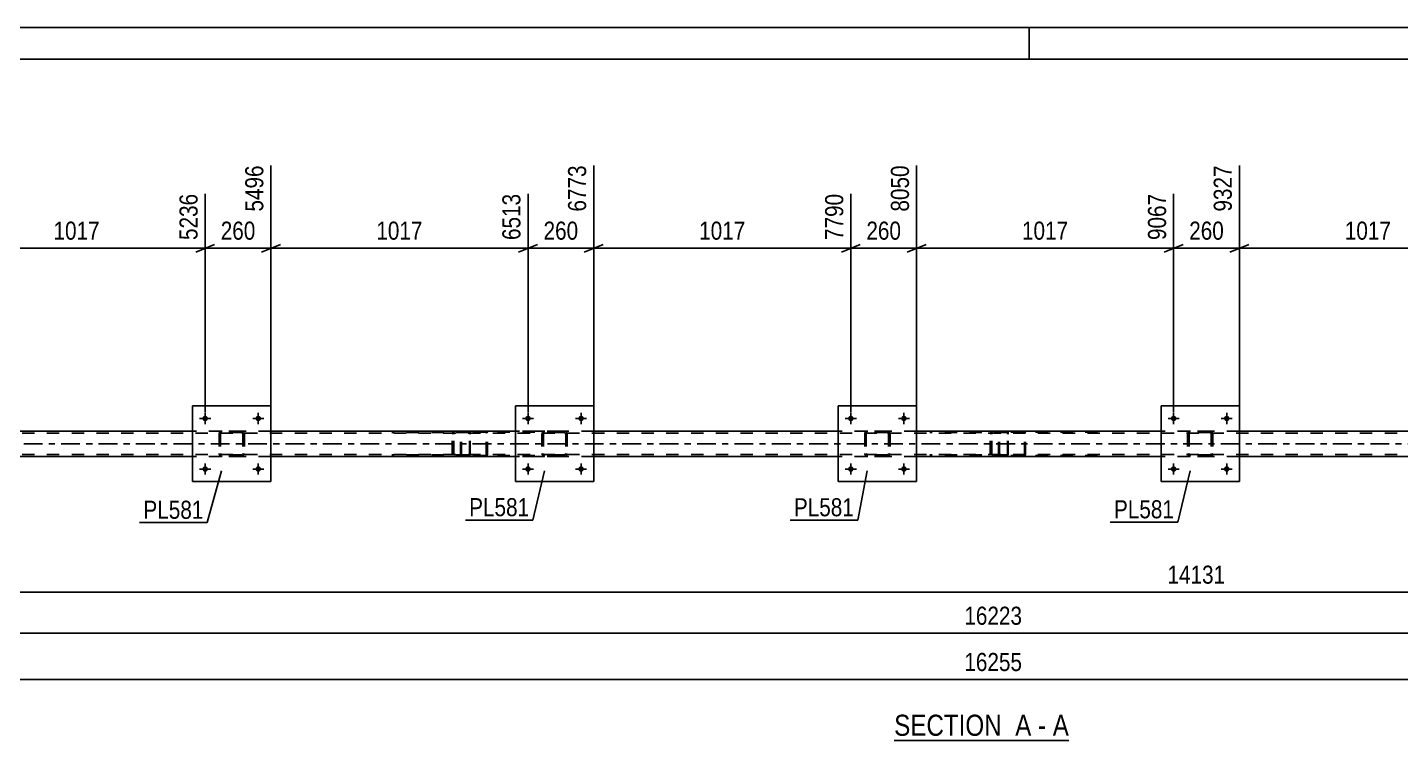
# Model space of a CAD drawing. Header units: millimetres. Extents: x -90 to 751, y -419 to 175.
# Drawn here: x 172.4 to 389.6, y 61.8 to 174.6 of the extents above; entities that cross this region are included whole.
import ezdxf

# ---------------------------------------------------------------- set-up
doc = ezdxf.new("R2010")
doc.units = ezdxf.units.MM
doc.linetypes.add('DXK_LINE_DOT2', pattern=[3.9198, 1.9599, -1.9599])
doc.linetypes.add('DXK_LINE_DOT3', pattern=[5.9187, 2.979, -0.9799, 0.9799, -0.9799])
doc.styles.add('Arial Narrow', font='ARIALN.TTF', dxfattribs={"height": 0.2})

# ---------------------------------------------------------------- blocks, each defined once
blk = doc.blocks.new('Unknown-814409720-1133')
at = {"color": 5, "linetype": 'Continuous'}
for p, q in [((750.91, 174.6), (-90.09, 174.6)), ((330.91, 169.6), (330.91, 174.6)), ((745.91, 169.6), (-85.09, 169.6))]:
    blk.add_line(p, q, dxfattribs=at)
blk = doc.blocks.new('Unknown-814409720-11 - 2443')
at = {"color": 6, "linetype": 'Continuous'}
blk.add_line((309.53, 61.75), (337.17, 61.75), dxfattribs=at)
at = {"color": 0, "linetype": 'Continuous'}
blk.add_wipeout([(327.63, 62.5), (327.63, 66), (309.53, 66), (309.53, 62.5)], dxfattribs=at)
at = {"color": 7, "linetype": 'Continuous', "style": 'Arial Narrow'}
blk.add_text('SECTION ', height=3.34, dxfattribs=at).set_placement((309.53, 62.5))
at = {"color": 0, "linetype": 'Continuous'}
blk.add_wipeout([(331.24, 62.5), (331.24, 66), (328.68, 66), (328.68, 62.5)], dxfattribs=at)
blk.add_wipeout([(333.57, 62.5), (333.57, 66), (332.29, 66), (332.29, 62.5)], dxfattribs=at)
at = {"color": 7, "linetype": 'Continuous', "style": 'Arial Narrow'}
for s, p in [('A', (328.68, 62.5)), ('-', (332.29, 62.5))]:
    blk.add_text(s, height=3.34, dxfattribs=at).set_placement(p)
at = {"color": 0, "linetype": 'Continuous'}
blk.add_wipeout([(337.17, 62.5), (337.17, 66), (334.62, 66), (334.62, 62.5)], dxfattribs=at)
at = {"color": 7, "linetype": 'Continuous', "style": 'Arial Narrow'}
blk.add_text('A', height=3.34, dxfattribs=at).set_placement((334.62, 62.5))
blk = doc.blocks.new('Bolt-814409720-2452 - 2443')
at = {"linetype": 'Continuous'}
for points in [[(354.19, 112.72, -1), (353.31, 112.72, -1)], [(362.59, 112.72, -1), (361.71, 112.72, -1)]]:
    blk.add_hatch(color=1, dxfattribs=at).paths.add_polyline_path(points)
at = {"color": 1, "linetype": 'Continuous'}
for p, q in [((353.75, 113.6), (353.75, 111.84)), ((362.15, 113.6), (362.15, 111.84)), ((352.87, 112.72), (354.63, 112.72)), ((361.27, 112.72), (363.03, 112.72))]:
    blk.add_line(p, q, dxfattribs=at)
blk = doc.blocks.new('Bolt-814409720-2445 - 2443')
at = {"linetype": 'Continuous'}
for points in [[(252.03, 104.72, -1), (251.15, 104.72, -1)], [(260.43, 104.72, -1), (259.55, 104.72, -1)]]:
    blk.add_hatch(color=1, dxfattribs=at).paths.add_polyline_path(points)
at = {"color": 1, "linetype": 'Continuous'}
for p, q in [((250.71, 104.72), (252.47, 104.72)), ((251.59, 105.6), (251.59, 103.84)), ((259.11, 104.72), (260.87, 104.72)), ((259.99, 105.6), (259.99, 103.84))]:
    blk.add_line(p, q, dxfattribs=at)
blk = doc.blocks.new('Bolt-814409720-2446 - 2443')
at = {"linetype": 'Continuous'}
for points in [[(303.11, 112.72, -1), (302.23, 112.72, -1)], [(311.51, 112.72, -1), (310.63, 112.72, -1)]]:
    blk.add_hatch(color=1, dxfattribs=at).paths.add_polyline_path(points)
at = {"color": 1, "linetype": 'Continuous'}
for p, q in [((302.67, 113.6), (302.67, 111.84)), ((311.07, 113.6), (311.07, 111.84)), ((301.79, 112.72), (303.55, 112.72)), ((310.19, 112.72), (311.95, 112.72))]:
    blk.add_line(p, q, dxfattribs=at)
blk = doc.blocks.new('Bolt-814409720-2447 - 2443')
at = {"linetype": 'Continuous'}
for points in [[(303.11, 104.72, -1), (302.23, 104.72, -1)], [(311.51, 104.72, -1), (310.63, 104.72, -1)]]:
    blk.add_hatch(color=1, dxfattribs=at).paths.add_polyline_path(points)
at = {"color": 1, "linetype": 'Continuous'}
for p, q in [((301.79, 104.72), (303.55, 104.72)), ((302.67, 105.6), (302.67, 103.84)), ((310.19, 104.72), (311.95, 104.72)), ((311.07, 105.6), (311.07, 103.84))]:
    blk.add_line(p, q, dxfattribs=at)
blk = doc.blocks.new('Part-814409720-2590 - 2443')
at = {"color": 2, "linetype": 'Continuous'}
for p, q in [((210.91, 114.72), (198.51, 114.72)), ((198.51, 114.72), (198.51, 102.72)), ((210.91, 102.72), (210.91, 114.72)), ((198.51, 102.72), (210.91, 102.72))]:
    blk.add_line(p, q, dxfattribs=at)
blk = doc.blocks.new('Bolt-814409720-2453 - 2443')
at = {"linetype": 'Continuous'}
for points in [[(354.19, 104.72, -1), (353.31, 104.72, -1)], [(362.59, 104.72, -1), (361.71, 104.72, -1)]]:
    blk.add_hatch(color=1, dxfattribs=at).paths.add_polyline_path(points)
at = {"color": 1, "linetype": 'Continuous'}
for p, q in [((352.87, 104.72), (354.63, 104.72)), ((353.75, 105.6), (353.75, 103.84)), ((361.27, 104.72), (363.03, 104.72)), ((362.15, 105.6), (362.15, 103.84))]:
    blk.add_line(p, q, dxfattribs=at)
blk = doc.blocks.new('Part-814409720-2533 - 2443')
at = {"color": 7, "linetype": 'DXK_LINE_DOT2'}
for p, q in [((639.97, 110.4), (35.67, 110.4)), ((210.91, 110.72), (198.51, 110.72)), ((261.99, 110.72), (249.59, 110.72)), ((313.07, 110.72), (300.67, 110.72)), ((364.15, 110.72), (351.75, 110.72)), ((639.97, 107.04), (35.67, 107.04)), ((210.91, 106.72), (198.51, 106.72)), ((261.99, 106.72), (249.59, 106.72)), ((313.07, 106.72), (300.67, 106.72)), ((364.15, 106.72), (351.75, 106.72))]:
    blk.add_line(p, q, dxfattribs=at)
at = {"color": 7, "linetype": 'DXK_LINE_DOT3'}
blk.add_line((35.67, 108.72), (639.97, 108.72), dxfattribs=at)
at = {"color": 2, "linetype": 'Continuous'}
for p, q in [((198.51, 110.72), (159.83, 110.72)), ((249.59, 110.72), (210.91, 110.72)), ((300.67, 110.72), (261.99, 110.72)), ((351.75, 110.72), (313.07, 110.72)), ((402.83, 110.72), (364.15, 110.72)), ((198.51, 106.72), (159.83, 106.72)), ((249.59, 106.72), (210.91, 106.72)), ((300.67, 106.72), (261.99, 106.72)), ((351.75, 106.72), (313.07, 106.72)), ((402.83, 106.72), (364.15, 106.72))]:
    blk.add_line(p, q, dxfattribs=at)
blk = doc.blocks.new('Part-814409720-2481 - 2443')
at = {"color": 7, "linetype": 'DXK_LINE_DOT2'}
for p, q in [((253.79, 110.24), (253.82, 110.43)), ((253.82, 110.43), (253.79, 110.24)), ((253.79, 110.24), (253.79, 107.2)), ((254.03, 110.24), (254.05, 110.33)), ((254.03, 110.24), (254.03, 107.2)), ((254.05, 110.33), (254.1, 110.41)), ((254.08, 110.69), (254.27, 110.72)), ((254.27, 110.72), (254.08, 110.69)), ((254.1, 110.41), (254.18, 110.46)), ((254.18, 110.46), (254.27, 110.48)), ((257.31, 110.72), (254.27, 110.72)), ((257.31, 110.48), (254.27, 110.48)), ((257.31, 110.72), (257.49, 110.69)), ((257.49, 110.69), (257.31, 110.72)), ((257.31, 110.48), (257.4, 110.46)), ((257.4, 110.46), (257.48, 110.41)), ((257.48, 110.41), (257.53, 110.33)), ((257.53, 110.33), (257.55, 110.24)), ((257.55, 110.24), (257.55, 107.2)), ((257.75, 110.43), (257.79, 110.24)), ((257.79, 110.24), (257.75, 110.43)), ((257.79, 110.24), (257.79, 107.2)), ((253.82, 107.02), (253.79, 107.2)), ((253.79, 107.2), (253.82, 107.02)), ((254.05, 107.11), (254.03, 107.2)), ((254.1, 107.03), (254.05, 107.11)), ((254.27, 106.72), (254.08, 106.76)), ((254.08, 106.76), (254.27, 106.72)), ((254.18, 106.98), (254.1, 107.03)), ((254.27, 106.96), (254.18, 106.98)), ((257.31, 106.96), (254.27, 106.96)), ((257.31, 106.72), (254.27, 106.72)), ((257.4, 106.98), (257.31, 106.96)), ((257.49, 106.76), (257.31, 106.72)), ((257.31, 106.72), (257.49, 106.76)), ((257.48, 107.03), (257.4, 106.98)), ((257.53, 107.11), (257.48, 107.03)), ((257.55, 107.2), (257.53, 107.11)), ((257.79, 107.2), (257.75, 107.02)), ((257.75, 107.02), (257.79, 107.2))]:
    blk.add_line(p, q, dxfattribs=at)
at = {"color": 7, "linetype": 'DXK_LINE_DOT3'}
blk.add_line((255.79, 108.72), (255.79, 108.72), dxfattribs=at)
at = {"color": 7, "linetype": 'DXK_LINE_DOT2'}
for centre, start, end in [((254.27, 110.24), 112.5, 157.5), ((254.27, 110.24), 112.5, 157.5), ((257.31, 110.24), 22.5, 67.5), ((257.31, 110.24), 22.5, 67.5), ((254.27, 107.2), 202.5, 247.5), ((254.27, 107.2), 202.5, 247.5), ((257.31, 107.2), 292.5, 337.5), ((257.31, 107.2), 292.5, 337.5)]:
    blk.add_arc(centre, 0.48, start, end, dxfattribs=at)
blk = doc.blocks.new('Part-814409720-2486 - 2443')
at = {"color": 2, "linetype": 'Continuous'}
for p, q in [((313.07, 114.72), (300.67, 114.72)), ((300.67, 114.72), (300.67, 102.72)), ((313.07, 102.72), (313.07, 114.72)), ((300.67, 102.72), (313.07, 102.72))]:
    blk.add_line(p, q, dxfattribs=at)
blk = doc.blocks.new('Part-814409720-2487 - 2443')
at = {"color": 7, "linetype": 'DXK_LINE_DOT2'}
for p, q in [((304.87, 110.24), (304.9, 110.43)), ((304.9, 110.43), (304.87, 110.24)), ((304.87, 110.24), (304.87, 107.2)), ((305.11, 110.24), (305.13, 110.33)), ((305.11, 110.24), (305.11, 107.2)), ((305.13, 110.33), (305.18, 110.41)), ((305.16, 110.69), (305.35, 110.72)), ((305.35, 110.72), (305.16, 110.69)), ((305.18, 110.41), (305.26, 110.46)), ((305.26, 110.46), (305.35, 110.48)), ((308.39, 110.72), (305.35, 110.72)), ((308.39, 110.48), (305.35, 110.48)), ((308.39, 110.72), (308.57, 110.69)), ((308.57, 110.69), (308.39, 110.72)), ((308.39, 110.48), (308.48, 110.46)), ((308.48, 110.46), (308.56, 110.41)), ((308.56, 110.41), (308.61, 110.33)), ((308.61, 110.33), (308.63, 110.24)), ((308.63, 110.24), (308.63, 107.2)), ((308.83, 110.43), (308.87, 110.24)), ((308.87, 110.24), (308.83, 110.43)), ((308.87, 110.24), (308.87, 107.2)), ((304.9, 107.02), (304.87, 107.2)), ((304.87, 107.2), (304.9, 107.02)), ((305.13, 107.11), (305.11, 107.2)), ((305.18, 107.03), (305.13, 107.11)), ((305.35, 106.72), (305.16, 106.76)), ((305.16, 106.76), (305.35, 106.72)), ((305.26, 106.98), (305.18, 107.03)), ((305.35, 106.96), (305.26, 106.98)), ((308.39, 106.96), (305.35, 106.96)), ((308.39, 106.72), (305.35, 106.72)), ((308.48, 106.98), (308.39, 106.96)), ((308.57, 106.76), (308.39, 106.72)), ((308.39, 106.72), (308.57, 106.76)), ((308.56, 107.03), (308.48, 106.98)), ((308.61, 107.11), (308.56, 107.03)), ((308.63, 107.2), (308.61, 107.11)), ((308.87, 107.2), (308.83, 107.02)), ((308.83, 107.02), (308.87, 107.2))]:
    blk.add_line(p, q, dxfattribs=at)
at = {"color": 7, "linetype": 'DXK_LINE_DOT3'}
blk.add_line((306.87, 108.72), (306.87, 108.72), dxfattribs=at)
at = {"color": 7, "linetype": 'DXK_LINE_DOT2'}
for centre, start, end in [((305.35, 110.24), 112.5, 157.5), ((305.35, 110.24), 112.5, 157.5), ((308.39, 110.24), 22.5, 67.5), ((308.39, 110.24), 22.5, 67.5), ((305.35, 107.2), 202.5, 247.5), ((305.35, 107.2), 202.5, 247.5), ((308.39, 107.2), 292.5, 337.5), ((308.39, 107.2), 292.5, 337.5)]:
    blk.add_arc(centre, 0.48, start, end, dxfattribs=at)
blk = doc.blocks.new('Bolt-814409720-2600 - 2443')
at = {"linetype": 'Continuous'}
for points in [[(200.95, 112.72, -1), (200.07, 112.72, -1)], [(209.35, 112.72, -1), (208.47, 112.72, -1)]]:
    blk.add_hatch(color=1, dxfattribs=at).paths.add_polyline_path(points)
at = {"color": 1, "linetype": 'Continuous'}
for p, q in [((200.51, 113.6), (200.51, 111.84)), ((208.91, 113.6), (208.91, 111.84)), ((199.63, 112.72), (201.39, 112.72)), ((208.03, 112.72), (209.79, 112.72))]:
    blk.add_line(p, q, dxfattribs=at)
blk = doc.blocks.new('Part-814409720-2591 - 2443')
at = {"color": 7, "linetype": 'DXK_LINE_DOT2'}
for p, q in [((202.71, 110.24), (202.74, 110.43)), ((202.74, 110.43), (202.71, 110.24)), ((202.71, 110.24), (202.71, 107.2)), ((202.95, 110.24), (202.97, 110.33)), ((202.95, 110.24), (202.95, 107.2)), ((202.97, 110.33), (203.02, 110.41)), ((203, 110.69), (203.19, 110.72)), ((203.19, 110.72), (203, 110.69)), ((203.02, 110.41), (203.1, 110.46)), ((203.1, 110.46), (203.19, 110.48)), ((206.23, 110.72), (203.19, 110.72)), ((206.23, 110.48), (203.19, 110.48)), ((206.23, 110.72), (206.41, 110.69)), ((206.41, 110.69), (206.23, 110.72)), ((206.23, 110.48), (206.32, 110.46)), ((206.32, 110.46), (206.4, 110.41)), ((206.4, 110.41), (206.45, 110.33)), ((206.45, 110.33), (206.47, 110.24)), ((206.47, 110.24), (206.47, 107.2)), ((206.67, 110.43), (206.71, 110.24)), ((206.71, 110.24), (206.67, 110.43)), ((206.71, 110.24), (206.71, 107.2)), ((202.74, 107.02), (202.71, 107.2)), ((202.71, 107.2), (202.74, 107.02)), ((202.97, 107.11), (202.95, 107.2)), ((203.02, 107.03), (202.97, 107.11)), ((203.19, 106.72), (203, 106.76)), ((203, 106.76), (203.19, 106.72)), ((203.1, 106.98), (203.02, 107.03)), ((203.19, 106.96), (203.1, 106.98)), ((206.23, 106.96), (203.19, 106.96)), ((206.23, 106.72), (203.19, 106.72)), ((206.32, 106.98), (206.23, 106.96)), ((206.41, 106.76), (206.23, 106.72)), ((206.23, 106.72), (206.41, 106.76)), ((206.4, 107.03), (206.32, 106.98)), ((206.45, 107.11), (206.4, 107.03)), ((206.47, 107.2), (206.45, 107.11)), ((206.71, 107.2), (206.67, 107.02)), ((206.67, 107.02), (206.71, 107.2))]:
    blk.add_line(p, q, dxfattribs=at)
at = {"color": 7, "linetype": 'DXK_LINE_DOT3'}
blk.add_line((204.71, 108.72), (204.71, 108.72), dxfattribs=at)
at = {"color": 7, "linetype": 'DXK_LINE_DOT2'}
for centre, start, end in [((203.19, 110.24), 112.5, 157.5), ((203.19, 110.24), 112.5, 157.5), ((206.23, 110.24), 22.5, 67.5), ((206.23, 110.24), 22.5, 67.5), ((203.19, 107.2), 202.5, 247.5), ((203.19, 107.2), 202.5, 247.5), ((206.23, 107.2), 292.5, 337.5), ((206.23, 107.2), 292.5, 337.5)]:
    blk.add_arc(centre, 0.48, start, end, dxfattribs=at)
blk = doc.blocks.new('Part-814409720-2596 - 2443')
at = {"color": 2, "linetype": 'Continuous'}
for p, q in [((261.99, 114.72), (249.59, 114.72)), ((249.59, 114.72), (249.59, 102.72)), ((261.99, 102.72), (261.99, 114.72)), ((249.59, 102.72), (261.99, 102.72))]:
    blk.add_line(p, q, dxfattribs=at)
blk = doc.blocks.new('Part-814409720-2554 - 2443')
at = {"color": 2, "linetype": 'Continuous'}
for p, q in [((364.15, 114.72), (351.75, 114.72)), ((351.75, 114.72), (351.75, 102.72)), ((364.15, 102.72), (364.15, 114.72)), ((351.75, 102.72), (364.15, 102.72))]:
    blk.add_line(p, q, dxfattribs=at)
blk = doc.blocks.new('Part-814409720-2555 - 2443')
at = {"color": 7, "linetype": 'DXK_LINE_DOT2'}
for p, q in [((355.95, 110.24), (355.99, 110.43)), ((355.99, 110.43), (355.95, 110.24)), ((355.95, 110.24), (355.95, 107.2)), ((356.19, 110.24), (356.21, 110.33)), ((356.19, 110.24), (356.19, 107.2)), ((356.21, 110.33), (356.26, 110.41)), ((356.25, 110.69), (356.43, 110.72)), ((356.43, 110.72), (356.25, 110.69)), ((356.26, 110.41), (356.34, 110.46)), ((356.34, 110.46), (356.43, 110.48)), ((359.47, 110.72), (356.43, 110.72)), ((359.47, 110.48), (356.43, 110.48)), ((359.47, 110.72), (359.65, 110.69)), ((359.65, 110.69), (359.47, 110.72)), ((359.47, 110.48), (359.56, 110.46)), ((359.56, 110.46), (359.64, 110.41)), ((359.64, 110.41), (359.69, 110.33)), ((359.69, 110.33), (359.71, 110.24)), ((359.71, 110.24), (359.71, 107.2)), ((359.91, 110.43), (359.95, 110.24)), ((359.95, 110.24), (359.91, 110.43)), ((359.95, 110.24), (359.95, 107.2)), ((355.99, 107.02), (355.95, 107.2)), ((355.95, 107.2), (355.99, 107.02)), ((356.21, 107.11), (356.19, 107.2)), ((356.26, 107.03), (356.21, 107.11)), ((356.43, 106.72), (356.25, 106.76)), ((356.25, 106.76), (356.43, 106.72)), ((356.34, 106.98), (356.26, 107.03)), ((356.43, 106.96), (356.34, 106.98)), ((359.47, 106.96), (356.43, 106.96)), ((359.47, 106.72), (356.43, 106.72)), ((359.56, 106.98), (359.47, 106.96)), ((359.65, 106.76), (359.47, 106.72)), ((359.47, 106.72), (359.65, 106.76)), ((359.64, 107.03), (359.56, 106.98)), ((359.69, 107.11), (359.64, 107.03)), ((359.71, 107.2), (359.69, 107.11)), ((359.95, 107.2), (359.91, 107.02)), ((359.91, 107.02), (359.95, 107.2))]:
    blk.add_line(p, q, dxfattribs=at)
at = {"color": 7, "linetype": 'DXK_LINE_DOT3'}
blk.add_line((357.95, 108.72), (357.95, 108.72), dxfattribs=at)
at = {"color": 7, "linetype": 'DXK_LINE_DOT2'}
for centre, start, end in [((356.43, 110.24), 112.5, 157.5), ((356.43, 110.24), 112.5, 157.5), ((359.47, 110.24), 22.5, 67.5), ((359.47, 110.24), 22.5, 67.5), ((356.43, 107.2), 202.5, 247.5), ((356.43, 107.2), 202.5, 247.5), ((359.47, 107.2), 292.5, 337.5), ((359.47, 107.2), 292.5, 337.5)]:
    blk.add_arc(centre, 0.48, start, end, dxfattribs=at)
blk = doc.blocks.new('Bolt-814409720-2601 - 2443')
at = {"linetype": 'Continuous'}
for points in [[(200.95, 104.72, -1), (200.07, 104.72, -1)], [(209.35, 104.72, -1), (208.47, 104.72, -1)]]:
    blk.add_hatch(color=1, dxfattribs=at).paths.add_polyline_path(points)
at = {"color": 1, "linetype": 'Continuous'}
for p, q in [((199.63, 104.72), (201.39, 104.72)), ((200.51, 105.6), (200.51, 103.84)), ((208.03, 104.72), (209.79, 104.72)), ((208.91, 105.6), (208.91, 103.84))]:
    blk.add_line(p, q, dxfattribs=at)
blk = doc.blocks.new('Bolt-814409720-2602 - 2443')
at = {"linetype": 'Continuous'}
for points in [[(252.03, 112.72, -1), (251.15, 112.72, -1)], [(260.43, 112.72, -1), (259.55, 112.72, -1)]]:
    blk.add_hatch(color=1, dxfattribs=at).paths.add_polyline_path(points)
at = {"color": 1, "linetype": 'Continuous'}
for p, q in [((251.59, 113.6), (251.59, 111.84)), ((259.99, 113.6), (259.99, 111.84)), ((250.71, 112.72), (252.47, 112.72)), ((259.11, 112.72), (260.87, 112.72))]:
    blk.add_line(p, q, dxfattribs=at)
blk = doc.blocks.new('Part-814409720-2699 - 2443')
at = {"color": 7, "linetype": 'DXK_LINE_DOT2'}
for p, q in [((327.32, 110.72), (315.16, 110.72)), ((327.32, 110.48), (315.16, 110.48)), ((324.75, 110.38), (324.72, 110.24)), ((324.72, 107.2), (324.72, 110.24)), ((324.76, 110.43), (324.75, 110.38)), ((324.98, 110.24), (324.99, 110.33)), ((324.98, 107.2), (324.98, 110.24)), ((324.99, 110.33), (325.05, 110.41)), ((325.23, 110.72), (325.03, 110.69)), ((325.05, 110.41), (325.13, 110.46)), ((325.13, 110.46), (325.23, 110.48)), ((326.04, 110.48), (326.04, 110.72)), ((327.42, 110.69), (327.32, 110.72)), ((327.32, 110.48), (327.37, 110.46)), ((327.37, 110.46), (327.41, 110.41)), ((327.41, 110.41), (327.44, 110.33)), ((327.51, 110.58), (327.42, 110.69)), ((327.44, 110.33), (327.45, 110.24)), ((327.45, 107.2), (327.45, 110.24)), ((327.57, 110.43), (327.51, 110.58)), ((327.59, 110.24), (327.57, 110.43)), ((327.59, 107.2), (327.59, 110.24)), ((327.32, 106.96), (315.16, 106.96)), ((327.32, 106.72), (315.16, 106.72)), ((324.72, 107.2), (324.74, 107.12)), ((324.74, 107.12), (324.76, 107.02)), ((324.99, 107.14), (324.98, 107.2)), ((324.99, 107.11), (324.99, 107.14)), ((325.05, 107.03), (324.99, 107.11)), ((325.03, 106.76), (325.23, 106.72)), ((325.13, 106.98), (325.05, 107.03)), ((325.23, 106.96), (325.13, 106.98)), ((326.04, 106.72), (326.04, 106.96)), ((327.37, 106.98), (327.32, 106.96)), ((327.32, 106.72), (327.42, 106.76)), ((327.41, 107.03), (327.37, 106.98)), ((327.44, 107.11), (327.41, 107.03)), ((327.42, 106.76), (327.51, 106.86)), ((327.45, 107.2), (327.44, 107.11)), ((327.51, 106.86), (327.52, 106.89)), ((327.52, 106.89), (327.57, 107.02)), ((327.57, 107.02), (327.59, 107.2))]:
    blk.add_line(p, q, dxfattribs=at)
blk.add_arc((325.21, 110.23), 0.492, 111.1941, 156.1506, dxfattribs=at)
blk = doc.blocks.new('Part-814409720-2700 - 2443')
at = {"color": 7, "linetype": 'DXK_LINE_DOT2'}
for p, q in [((240.93, 110.52), (240.91, 110.4)), ((240.91, 107.04), (240.91, 110.4)), ((241.08, 110.4), (241.09, 110.46)), ((241.08, 107.04), (241.08, 110.4)), ((241.09, 110.46), (241.13, 110.52)), ((241.25, 110.72), (241.12, 110.7)), ((241.13, 110.52), (241.18, 110.55)), ((241.18, 110.55), (241.25, 110.56)), ((256.58, 110.72), (241.25, 110.72)), ((256.58, 110.56), (241.25, 110.56)), ((244.95, 110.7), (244.82, 110.72)), ((244.82, 110.56), (244.89, 110.55)), ((244.89, 110.55), (244.91, 110.53)), ((244.91, 110.53), (244.94, 110.52)), ((244.94, 110.52), (244.98, 110.46)), ((244.98, 110.46), (244.99, 110.4)), ((244.99, 107.04), (244.99, 110.4)), ((245.16, 110.4), (245.14, 110.52)), ((245.16, 107.04), (245.16, 110.4)), ((240.91, 107.04), (240.93, 106.92)), ((241.09, 106.98), (241.08, 107.04)), ((241.13, 106.93), (241.09, 106.98)), ((241.12, 106.75), (241.25, 106.72)), ((241.18, 106.89), (241.13, 106.93)), ((241.25, 106.88), (241.18, 106.89)), ((256.58, 106.88), (241.25, 106.88)), ((256.58, 106.72), (241.25, 106.72)), ((244.82, 106.88), (244.89, 106.89)), ((244.82, 106.72), (244.95, 106.75)), ((244.89, 106.89), (244.91, 106.91)), ((244.91, 106.91), (244.94, 106.93)), ((244.98, 106.98), (244.94, 106.93)), ((244.99, 107.04), (244.98, 106.98)), ((245.14, 106.92), (245.16, 107.04))]:
    blk.add_line(p, q, dxfattribs=at)
for centre, start, end in [((241.23, 110.39), 110.7583, 155.68), ((244.84, 110.39), 24.32, 69.2417), ((244.84, 107.06), 290.7583, 335.68)]:
    blk.add_arc(centre, 0.331, start, end, dxfattribs=at)
blk = doc.blocks.new('Part-814409720-2701 - 2443')
at = {"color": 7, "linetype": 'DXK_LINE_DOT2'}
for p, q in [((242.18, 110.72), (230.03, 110.72)), ((242.18, 110.48), (230.03, 110.48)), ((239.62, 110.38), (239.59, 110.24)), ((239.59, 107.2), (239.59, 110.24)), ((239.63, 110.43), (239.62, 110.38)), ((239.84, 110.24), (239.86, 110.33)), ((239.84, 107.2), (239.84, 110.24)), ((239.86, 110.33), (239.91, 110.41)), ((240.09, 110.72), (239.9, 110.69)), ((239.91, 110.41), (240, 110.46)), ((240, 110.46), (240.09, 110.48)), ((240.91, 110.48), (240.91, 110.72)), ((242.29, 110.69), (242.18, 110.72)), ((242.18, 110.48), (242.24, 110.46)), ((242.24, 110.46), (242.28, 110.41)), ((242.28, 110.41), (242.31, 110.33)), ((242.38, 110.58), (242.29, 110.69)), ((242.31, 110.33), (242.32, 110.24)), ((242.32, 107.2), (242.32, 110.24)), ((242.43, 110.43), (242.38, 110.58)), ((242.45, 110.24), (242.43, 110.43)), ((242.45, 107.2), (242.45, 110.24)), ((242.18, 106.96), (230.03, 106.96)), ((242.18, 106.72), (230.03, 106.72)), ((239.59, 107.2), (239.61, 107.12)), ((239.61, 107.12), (239.63, 107.02)), ((239.85, 107.14), (239.84, 107.2)), ((239.86, 107.11), (239.85, 107.14)), ((239.91, 107.03), (239.86, 107.11)), ((239.9, 106.76), (240.09, 106.72)), ((240, 106.98), (239.91, 107.03)), ((240.09, 106.96), (240, 106.98)), ((240.91, 106.72), (240.91, 106.96)), ((242.24, 106.98), (242.18, 106.96)), ((242.18, 106.72), (242.29, 106.76)), ((242.28, 107.03), (242.24, 106.98)), ((242.31, 107.11), (242.28, 107.03)), ((242.29, 106.76), (242.38, 106.86)), ((242.32, 107.2), (242.31, 107.11)), ((242.38, 106.86), (242.43, 107.02)), ((242.43, 107.02), (242.45, 107.2))]:
    blk.add_line(p, q, dxfattribs=at)
blk.add_arc((240.08, 110.23), 0.492, 111.1941, 156.1506, dxfattribs=at)
blk = doc.blocks.new('Part-814409720-2751 - 2443')
at = {"color": 7, "linetype": 'DXK_LINE_DOT2'}
for p, q in [((326.07, 110.52), (326.04, 110.4)), ((326.04, 107.04), (326.04, 110.4)), ((326.21, 110.4), (326.22, 110.46)), ((326.21, 107.04), (326.21, 110.4)), ((326.22, 110.46), (326.26, 110.52)), ((326.38, 110.72), (326.25, 110.7)), ((326.26, 110.52), (326.32, 110.55)), ((326.32, 110.55), (326.38, 110.56)), ((341.71, 110.72), (326.38, 110.72)), ((341.71, 110.56), (326.38, 110.56)), ((330.09, 110.7), (329.96, 110.72)), ((329.96, 110.56), (330.02, 110.55)), ((330.02, 110.55), (330.05, 110.53)), ((330.05, 110.53), (330.08, 110.52)), ((330.08, 110.52), (330.12, 110.46)), ((330.12, 110.46), (330.13, 110.4)), ((330.13, 107.04), (330.13, 110.4)), ((330.3, 110.4), (330.27, 110.52)), ((330.3, 107.04), (330.3, 110.4)), ((326.04, 107.04), (326.07, 106.92)), ((326.22, 106.98), (326.21, 107.04)), ((326.26, 106.93), (326.22, 106.98)), ((326.25, 106.75), (326.38, 106.72)), ((326.32, 106.89), (326.26, 106.93)), ((326.38, 106.88), (326.32, 106.89)), ((341.71, 106.88), (326.38, 106.88)), ((341.71, 106.72), (326.38, 106.72)), ((329.96, 106.88), (330.02, 106.89)), ((329.96, 106.72), (330.09, 106.75)), ((330.02, 106.89), (330.05, 106.91)), ((330.05, 106.91), (330.08, 106.93)), ((330.12, 106.98), (330.08, 106.93)), ((330.13, 107.04), (330.12, 106.98)), ((330.27, 106.92), (330.3, 107.04))]:
    blk.add_line(p, q, dxfattribs=at)
for centre, start, end in [((326.37, 110.39), 110.7583, 155.68), ((329.97, 110.39), 24.32, 69.2417), ((329.97, 107.06), 290.7583, 335.68)]:
    blk.add_arc(centre, 0.331, start, end, dxfattribs=at)
blk = doc.blocks.new('StraightDimension-814409720-12386 - 2443')
at = {"color": 7, "linetype": 'Continuous'}
for p, q in [((313.07, 111.72), (313.07, 152.77)), ((353.75, 113.72), (353.75, 148.27)), ((314.57, 140.26), (311.57, 139.06)), ((313.07, 139.66), (353.75, 139.66)), ((352.25, 139.06), (355.25, 140.26))]:
    blk.add_line(p, q, dxfattribs=at)
at = {"color": 0, "linetype": 'Continuous'}
blk.add_wipeout([(353.15, 148.87), (348.95, 148.87), (348.95, 140.36), (353.15, 140.36)], dxfattribs=at)
at = {"color": 0}
blk.add_wipeout([(337.66, 140.41), (337.66, 144.61), (329.15, 144.61), (329.15, 140.41)], dxfattribs=at)
at = {"color": 3, "linetype": 'Continuous', "style": 'Arial Narrow'}
blk.add_text('9067', height=2.863, rotation=90.0002, dxfattribs=at).set_placement((352.55, 140.96))
at = {"color": 3, "style": 'Arial Narrow'}
blk.add_text('1017', height=2.863, dxfattribs=at).set_placement((329.75, 141.01))
blk = doc.blocks.new('StraightDimension-814409720-12388 - 2443')
at = {"color": 7, "linetype": 'Continuous'}
for p, q in [((261.99, 111.72), (261.99, 152.77)), ((302.67, 113.72), (302.67, 148.27)), ((263.49, 140.26), (260.49, 139.06)), ((261.99, 139.66), (302.67, 139.66)), ((301.17, 139.06), (304.17, 140.26))]:
    blk.add_line(p, q, dxfattribs=at)
at = {"color": 0, "linetype": 'Continuous'}
blk.add_wipeout([(302.07, 148.87), (297.87, 148.87), (297.87, 140.36), (302.07, 140.36)], dxfattribs=at)
at = {"color": 0}
blk.add_wipeout([(286.58, 140.41), (286.58, 144.61), (278.07, 144.61), (278.07, 140.41)], dxfattribs=at)
at = {"color": 3, "linetype": 'Continuous', "style": 'Arial Narrow'}
blk.add_text('7790', height=2.863, rotation=90.0002, dxfattribs=at).set_placement((301.47, 140.96))
at = {"color": 3, "style": 'Arial Narrow'}
blk.add_text('1017', height=2.863, dxfattribs=at).set_placement((278.67, 141.01))
blk = doc.blocks.new('StraightDimension-814409720-12385 - 2443')
at = {"color": 7, "linetype": 'Continuous'}
for p, q in [((364.15, 111.72), (364.15, 152.77)), ((353.75, 113.72), (353.75, 148.27)), ((352.25, 139.06), (355.25, 140.26)), ((353.75, 139.66), (364.15, 139.66)), ((365.65, 140.26), (362.65, 139.06))]:
    blk.add_line(p, q, dxfattribs=at)
at = {"color": 0}
blk.add_wipeout([(362.29, 140.41), (362.29, 144.61), (355.61, 144.61), (355.61, 140.41)], dxfattribs=at)
at = {"color": 0, "linetype": 'Continuous'}
blk.add_wipeout([(363.55, 153.37), (359.35, 153.37), (359.35, 144.86), (363.55, 144.86)], dxfattribs=at)
at = {"color": 3, "linetype": 'Continuous', "style": 'Arial Narrow'}
blk.add_text('9327', height=2.863, rotation=90.0002, dxfattribs=at).set_placement((362.95, 145.46))
at = {"color": 3, "style": 'Arial Narrow'}
blk.add_text('260', height=2.863, dxfattribs=at).set_placement((356.21, 141.01))
blk = doc.blocks.new('StraightDimension-814409720-2822 - 2443')
at = {"color": 7, "linetype": 'Continuous'}
blk.add_line((74.71, 85.22), (639.97, 85.22), dxfattribs=at)
at = {"color": 0}
blk.add_wipeout([(362.51, 85.97), (362.51, 90.17), (352.17, 90.17), (352.17, 85.97)], dxfattribs=at)
at = {"color": 3, "style": 'Arial Narrow'}
blk.add_text('14131', height=2.863, dxfattribs=at).set_placement((352.77, 86.57))
blk = doc.blocks.new('StraightDimension-814409720-12392 - 2443')
at = {"color": 7, "linetype": 'Continuous'}
for p, q in [((159.83, 111.63), (159.83, 152.77)), ((200.51, 113.72), (200.51, 148.27)), ((161.33, 140.26), (158.33, 139.06)), ((159.83, 139.66), (200.51, 139.66)), ((199.01, 139.06), (202.01, 140.26))]:
    blk.add_line(p, q, dxfattribs=at)
at = {"color": 0, "linetype": 'Continuous'}
blk.add_wipeout([(199.91, 148.87), (195.71, 148.87), (195.71, 140.36), (199.91, 140.36)], dxfattribs=at)
at = {"color": 0}
blk.add_wipeout([(184.42, 140.41), (184.42, 144.61), (175.91, 144.61), (175.91, 140.41)], dxfattribs=at)
at = {"color": 3, "linetype": 'Continuous', "style": 'Arial Narrow'}
blk.add_text('5236', height=2.863, rotation=90.0002, dxfattribs=at).set_placement((199.31, 140.96))
at = {"color": 3, "style": 'Arial Narrow'}
blk.add_text('1017', height=2.863, dxfattribs=at).set_placement((176.51, 141.01))
blk = doc.blocks.new('StraightDimension-814409720-11706 - 2443')
at = {"color": 7, "linetype": 'Continuous'}
blk.add_line((10.43, 78.72), (639.97, 78.72), dxfattribs=at)
at = {"color": 0}
blk.add_wipeout([(330.37, 79.47), (330.37, 83.67), (320.03, 83.67), (320.03, 79.47)], dxfattribs=at)
at = {"color": 3, "style": 'Arial Narrow'}
blk.add_text('16223', height=2.863, dxfattribs=at).set_placement((320.63, 80.07))
blk = doc.blocks.new('StraightDimension-814409720-12384 - 2443')
at = {"color": 7, "linetype": 'Continuous'}
for p, q in [((364.15, 111.72), (364.15, 152.77)), ((404.83, 113.72), (404.83, 150.1)), ((365.65, 140.26), (362.65, 139.06)), ((364.15, 139.66), (404.83, 139.66)), ((403.33, 139.06), (406.33, 140.26))]:
    blk.add_line(p, q, dxfattribs=at)
at = {"color": 0, "linetype": 'Continuous'}
blk.add_wipeout([(404.23, 150.7), (400.03, 150.7), (400.03, 140.36), (404.23, 140.36)], dxfattribs=at)
at = {"color": 0}
blk.add_wipeout([(388.75, 140.41), (388.75, 144.61), (380.23, 144.61), (380.23, 140.41)], dxfattribs=at)
at = {"color": 3, "linetype": 'Continuous', "style": 'Arial Narrow'}
blk.add_text('10344', height=2.863, rotation=90.0002, dxfattribs=at).set_placement((403.63, 140.96))
at = {"color": 3, "style": 'Arial Narrow'}
blk.add_text('1017', height=2.863, dxfattribs=at).set_placement((380.83, 141.01))
blk = doc.blocks.new('StraightDimension-814409720-12387 - 2443')
at = {"color": 7, "linetype": 'Continuous'}
for p, q in [((313.07, 111.72), (313.07, 152.77)), ((302.67, 113.72), (302.67, 148.27)), ((301.17, 139.06), (304.17, 140.26)), ((302.67, 139.66), (313.07, 139.66)), ((314.57, 140.26), (311.57, 139.06))]:
    blk.add_line(p, q, dxfattribs=at)
at = {"color": 0}
blk.add_wipeout([(311.21, 140.41), (311.21, 144.61), (304.53, 144.61), (304.53, 140.41)], dxfattribs=at)
at = {"color": 0, "linetype": 'Continuous'}
blk.add_wipeout([(312.47, 153.37), (308.27, 153.37), (308.27, 144.86), (312.47, 144.86)], dxfattribs=at)
at = {"color": 3, "linetype": 'Continuous', "style": 'Arial Narrow'}
blk.add_text('8050', height=2.863, rotation=90.0002, dxfattribs=at).set_placement((311.87, 145.46))
at = {"color": 3, "style": 'Arial Narrow'}
blk.add_text('260', height=2.863, dxfattribs=at).set_placement((305.13, 141.01))
blk = doc.blocks.new('StraightDimension-814409720-12389 - 2443')
at = {"color": 7, "linetype": 'Continuous'}
for p, q in [((261.99, 111.72), (261.99, 152.77)), ((251.59, 113.72), (251.59, 148.27)), ((250.09, 139.06), (253.09, 140.26)), ((251.59, 139.66), (261.99, 139.66)), ((263.49, 140.26), (260.49, 139.06))]:
    blk.add_line(p, q, dxfattribs=at)
at = {"color": 0}
blk.add_wipeout([(260.13, 140.41), (260.13, 144.61), (253.45, 144.61), (253.45, 140.41)], dxfattribs=at)
at = {"color": 0, "linetype": 'Continuous'}
blk.add_wipeout([(261.39, 153.37), (257.19, 153.37), (257.19, 144.86), (261.39, 144.86)], dxfattribs=at)
at = {"color": 3, "linetype": 'Continuous', "style": 'Arial Narrow'}
blk.add_text('6773', height=2.863, rotation=90.0002, dxfattribs=at).set_placement((260.79, 145.46))
at = {"color": 3, "style": 'Arial Narrow'}
blk.add_text('260', height=2.863, dxfattribs=at).set_placement((254.05, 141.01))
blk = doc.blocks.new('StraightDimension-814409720-12390 - 2443')
at = {"color": 7, "linetype": 'Continuous'}
for p, q in [((210.91, 111.72), (210.91, 152.77)), ((251.59, 113.72), (251.59, 148.27)), ((212.41, 140.26), (209.41, 139.06)), ((210.91, 139.66), (251.59, 139.66)), ((250.09, 139.06), (253.09, 140.26))]:
    blk.add_line(p, q, dxfattribs=at)
at = {"color": 0, "linetype": 'Continuous'}
blk.add_wipeout([(250.99, 148.87), (246.79, 148.87), (246.79, 140.36), (250.99, 140.36)], dxfattribs=at)
at = {"color": 0}
blk.add_wipeout([(235.5, 140.41), (235.5, 144.61), (226.99, 144.61), (226.99, 140.41)], dxfattribs=at)
at = {"color": 3, "linetype": 'Continuous', "style": 'Arial Narrow'}
blk.add_text('6513', height=2.863, rotation=90.0002, dxfattribs=at).set_placement((250.39, 140.96))
at = {"color": 3, "style": 'Arial Narrow'}
blk.add_text('1017', height=2.863, dxfattribs=at).set_placement((227.59, 141.01))
blk = doc.blocks.new('StraightDimension-814409720-12391 - 2443')
at = {"color": 7, "linetype": 'Continuous'}
for p, q in [((210.91, 111.72), (210.91, 152.77)), ((200.51, 113.72), (200.51, 148.27)), ((199.01, 139.06), (202.01, 140.26)), ((200.51, 139.66), (210.91, 139.66)), ((212.41, 140.26), (209.41, 139.06))]:
    blk.add_line(p, q, dxfattribs=at)
at = {"color": 0}
blk.add_wipeout([(209.05, 140.41), (209.05, 144.61), (202.37, 144.61), (202.37, 140.41)], dxfattribs=at)
at = {"color": 0, "linetype": 'Continuous'}
blk.add_wipeout([(210.31, 153.37), (206.11, 153.37), (206.11, 144.86), (210.31, 144.86)], dxfattribs=at)
at = {"color": 3, "linetype": 'Continuous', "style": 'Arial Narrow'}
blk.add_text('5496', height=2.863, rotation=90.0002, dxfattribs=at).set_placement((209.71, 145.46))
at = {"color": 3, "style": 'Arial Narrow'}
blk.add_text('260', height=2.863, dxfattribs=at).set_placement((202.97, 141.01))
blk = doc.blocks.new('StraightDimension-814409720-15340 - 2443')
at = {"color": 7, "linetype": 'Continuous'}
blk.add_line((9.79, 71.4), (640.61, 71.4), dxfattribs=at)
at = {"color": 0}
blk.add_wipeout([(330.37, 72.15), (330.37, 76.35), (320.03, 76.35), (320.03, 72.15)], dxfattribs=at)
at = {"color": 3, "style": 'Arial Narrow'}
blk.add_text('16255', height=2.863, dxfattribs=at).set_placement((320.63, 72.75))
blk = doc.blocks.new('Mark-814409720-2592 - 2443')
at = {"color": 0}
blk.add_wipeout([(251.78, 97.25), (251.78, 100.25), (242.28, 100.25), (242.28, 97.25)], dxfattribs=at)
blk.add_wipeout([(251.78, 97.25), (251.78, 100.25), (242.28, 100.25), (242.28, 97.25)], dxfattribs=at)
at = {"color": 30, "linetype": 'Continuous'}
for p in [(254.18, 104.44), (241.68, 96.65)]:
    blk.add_line(p, (252.38, 96.65), dxfattribs=at)
at = {"color": 3, "style": 'Arial Narrow'}
blk.add_text('PL581', height=2.863, dxfattribs=at).set_placement((242.28, 97.25))
blk = doc.blocks.new('Mark-814409720-2482 - 2443')
at = {"color": 0}
blk.add_wipeout([(303.17, 97.24), (303.17, 100.24), (293.66, 100.24), (293.66, 97.24)], dxfattribs=at)
blk.add_wipeout([(303.17, 97.24), (303.17, 100.24), (293.66, 100.24), (293.66, 97.24)], dxfattribs=at)
at = {"color": 30, "linetype": 'Continuous'}
for p in [(305.26, 104.44), (293.06, 96.64)]:
    blk.add_line(p, (303.77, 96.64), dxfattribs=at)
at = {"color": 3, "style": 'Arial Narrow'}
blk.add_text('PL581', height=2.863, dxfattribs=at).set_placement((293.66, 97.24))
blk = doc.blocks.new('Mark-814409720-2550 - 2443')
at = {"color": 0}
blk.add_wipeout([(353.82, 96.92), (353.82, 99.92), (344.31, 99.92), (344.31, 96.92)], dxfattribs=at)
blk.add_wipeout([(353.82, 96.92), (353.82, 99.92), (344.31, 99.92), (344.31, 96.92)], dxfattribs=at)
at = {"color": 30, "linetype": 'Continuous'}
for p in [(356.35, 104.44), (343.71, 96.32)]:
    blk.add_line(p, (354.42, 96.32), dxfattribs=at)
at = {"color": 3, "style": 'Arial Narrow'}
blk.add_text('PL581', height=2.863, dxfattribs=at).set_placement((344.31, 96.92))
blk = doc.blocks.new('Mark-814409720-2586 - 2443')
at = {"color": 0}
blk.add_wipeout([(200.24, 96.84), (200.24, 99.84), (190.74, 99.84), (190.74, 96.84)], dxfattribs=at)
blk.add_wipeout([(200.24, 96.84), (200.24, 99.84), (190.74, 99.84), (190.74, 96.84)], dxfattribs=at)
at = {"color": 30, "linetype": 'Continuous'}
for p in [(203.1, 104.44), (190.14, 96.24)]:
    blk.add_line(p, (200.84, 96.24), dxfattribs=at)
at = {"color": 3, "style": 'Arial Narrow'}
blk.add_text('PL581', height=2.863, dxfattribs=at).set_placement((190.74, 96.84))

msp = doc.modelspace()

# ---------------------------------------------------------------- block references
for name in ['Unknown-814409720-1133', 'Part-814409720-2590 - 2443', 'Bolt-814409720-2600 - 2443', 'Part-814409720-2596 - 2443', 'Bolt-814409720-2602 - 2443', 'Part-814409720-2486 - 2443', 'Bolt-814409720-2446 - 2443', 'Part-814409720-2554 - 2443', 'Bolt-814409720-2452 - 2443', 'Part-814409720-2533 - 2443', 'Part-814409720-2591 - 2443', 'Part-814409720-2701 - 2443', 'Part-814409720-2700 - 2443', 'Part-814409720-2481 - 2443', 'Part-814409720-2487 - 2443', 'Part-814409720-2699 - 2443', 'Part-814409720-2751 - 2443', 'Part-814409720-2555 - 2443', 'Bolt-814409720-2601 - 2443', 'Bolt-814409720-2445 - 2443', 'Bolt-814409720-2447 - 2443', 'Bolt-814409720-2453 - 2443']:
    msp.add_blockref(name, (0, 0))

# ---------------------------------------------------------------- next in the draw order: block references
for name in ['StraightDimension-814409720-12392 - 2443', 'StraightDimension-814409720-12388 - 2443', 'StraightDimension-814409720-12386 - 2443', 'StraightDimension-814409720-2822 - 2443', 'Unknown-814409720-11 - 2443']:
    msp.add_blockref(name, (0, 0))

# ---------------------------------------------------------------- next in the draw order: block references
for name in ['StraightDimension-814409720-12389 - 2443', 'StraightDimension-814409720-12387 - 2443', 'StraightDimension-814409720-12385 - 2443', 'StraightDimension-814409720-11706 - 2443']:
    msp.add_blockref(name, (0, 0))

# ---------------------------------------------------------------- next in the draw order: block references
for name in ['StraightDimension-814409720-12390 - 2443', 'StraightDimension-814409720-12384 - 2443', 'StraightDimension-814409720-15340 - 2443']:
    msp.add_blockref(name, (0, 0))

# ---------------------------------------------------------------- next in the draw order: block references
for name in ['StraightDimension-814409720-12391 - 2443', 'Mark-814409720-2586 - 2443', 'Mark-814409720-2592 - 2443', 'Mark-814409720-2482 - 2443', 'Mark-814409720-2550 - 2443']:
    msp.add_blockref(name, (0, 0))

doc.saveas('drawing.dxf')
